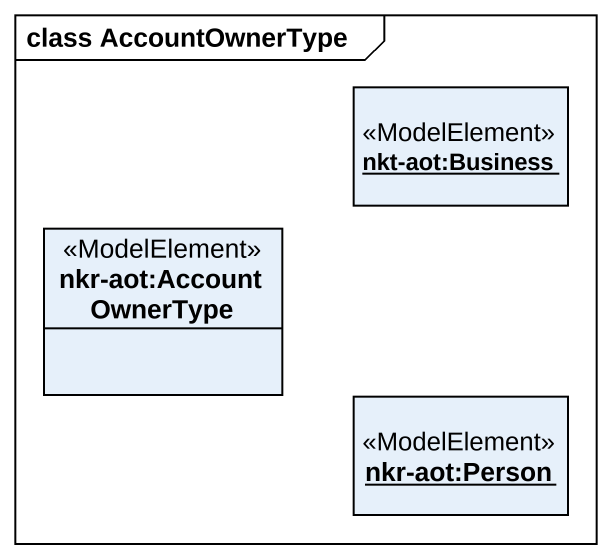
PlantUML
@startuml
mainframe class AccountOwnerType
hide circle
hide empty members
object "nkt-aot:Business" as nkt_aot_Business <<ModelElement>>
class "nkr-aot:AccountOwnerType" as nkr_aot_AccountOwnerType <<ModelElement>>
object "nkr-aot:Person" as nkr_aot_Person <<ModelElement>>
@enduml
